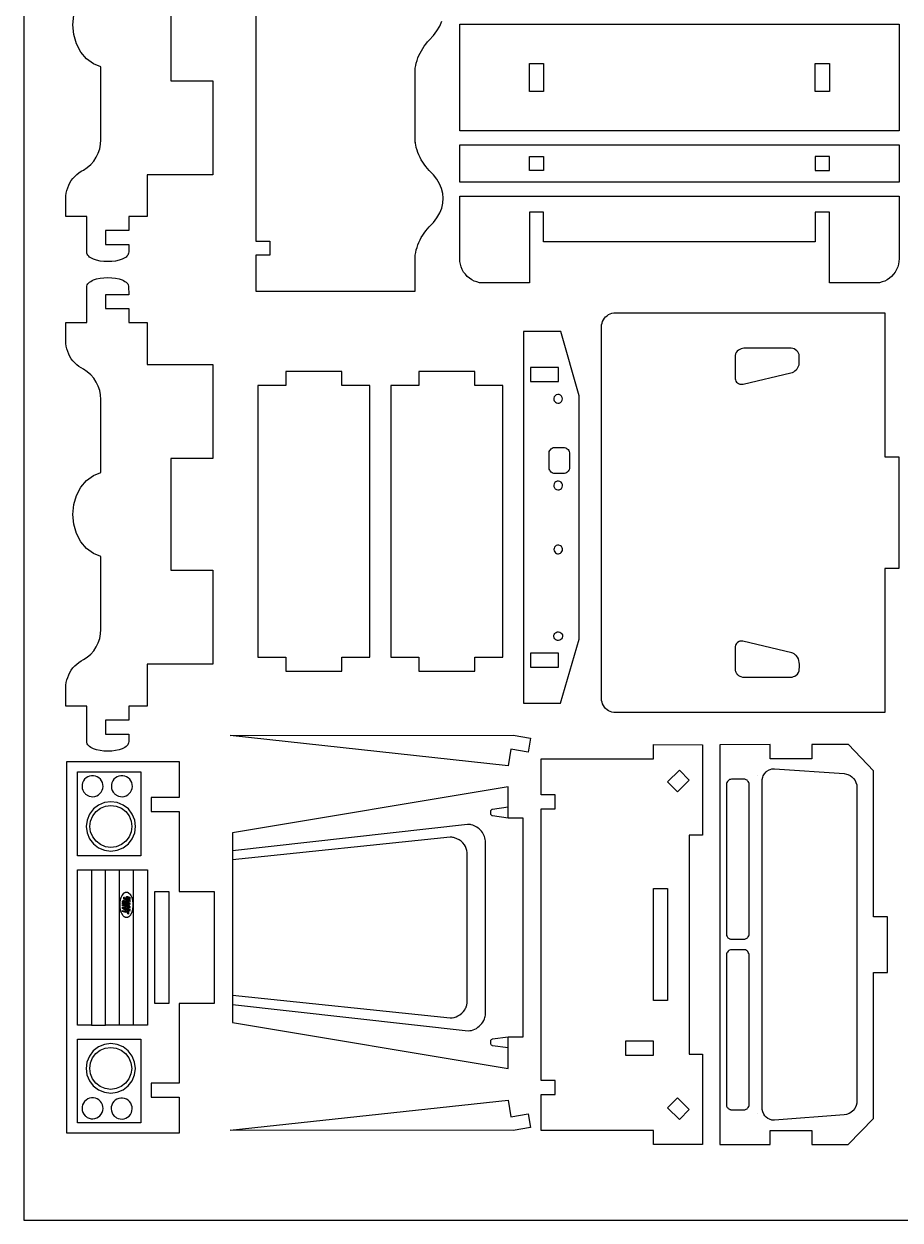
# Model space of a CAD drawing. Extents: x -203 to 247, y -262 to 222.
# Drawn here: x -203.5 to -15.3, y -261.5 to -4.6 of the extents above; entities that cross this region are included whole.
import ezdxf

# ---------------------------------------------------------------- set-up
doc = ezdxf.new("R2010")
doc.units = 0
doc.header["$MEASUREMENT"] = 0
doc.layers.get('0').update_dxf_attribs({"linetype": 'CONTINUOUS'})
doc.layers.add('ENGRAVING', color=1, linetype='CONTINUOUS')

msp = doc.modelspace()

# ---------------------------------------------------------------- linework, layer by layer
for points in [[(-203.5, -261.52), (247.22, -261.52), (247.22, 222.26), (-203.5, 222.26)], [(-109.88, -27.55), (-109.88, -4.62), (-15.5, -4.62), (-15.5, -27.55)], [(-94.89, -13.08), (-91.88, -13.08), (-91.88, -19.09), (-94.89, -19.09)], [(-30.49, -19.09), (-33.5, -19.09), (-33.5, -13.08), (-30.49, -13.08)], [(-109.88, -38.54), (-109.88, -30.56), (-15.5, -30.56), (-15.5, -38.54)], [(-94.89, -36.05), (-94.89, -33.05), (-91.88, -33.05), (-91.88, -36.05)], [(-33.5, -36.05), (-30.49, -36.05), (-30.49, -33.05), (-33.5, -33.05)], [(-108.68, -58.34), (-109.04, -57.86), (-109.34, -57.33), (-109.57, -56.78), (-109.74, -56.2), (-109.85, -55.61), (-109.88, -55.01), (-109.88, -41.55), (-15.5, -41.55), (-15.5, -55.01), (-15.53, -55.61), (-15.63, -56.2), (-15.8, -56.78), (-16.04, -57.33), (-16.34, -57.86), (-16.7, -58.34), (-17.11, -58.79), (-17.56, -59.18), (-18.06, -59.51), (-18.6, -59.79), (-19.16, -60), (-19.75, -60.15), (-30.49, -60.15), (-30.49, -45.02), (-33.5, -45.02), (-33.5, -51.38), (-91.88, -51.38), (-91.88, -45.02), (-94.89, -45.02), (-94.89, -60.15), (-105.63, -60.15), (-106.21, -60), (-106.78, -59.79), (-107.31, -59.51), (-107.81, -59.18), (-108.27, -58.79)], [(-189.59, -159.63), (-189.75, -159.43), (-189.88, -159.21), (-189.95, -158.97), (-189.98, -158.72), (-189.98, -151.12), (-194.47, -151.12), (-194.47, -146.63), (-194.4, -146.05), (-194.27, -145.49), (-194.1, -144.93), (-193.88, -144.39), (-193.62, -143.88), (-193.32, -143.38), (-192.97, -142.92), (-192.58, -142.48), (-192.16, -142.08), (-191.71, -141.72), (-191.23, -141.4), (-190.72, -141.13), (-189.9, -140.58), (-189.16, -139.94), (-188.51, -139.2), (-187.97, -138.38), (-187.53, -137.5), (-187.22, -136.57), (-187.03, -135.6), (-186.96, -134.62), (-186.96, -118.95), (-188.58, -118.33), (-190.04, -117.26), (-191.27, -115.8), (-192.2, -114.03), (-192.78, -112.04), (-192.97, -109.94), (-192.78, -107.83), (-192.2, -105.84), (-191.27, -104.07), (-190.04, -102.61), (-188.58, -101.54), (-186.96, -100.92), (-186.96, -85.25), (-187.03, -84.27), (-187.22, -83.31), (-187.53, -82.38), (-187.97, -81.49), (-188.51, -80.68), (-189.16, -79.94), (-189.9, -79.29), (-190.72, -78.75), (-191.23, -78.47), (-191.71, -78.14), (-192.16, -77.78), (-192.58, -77.38), (-192.97, -76.95), (-193.32, -76.48), (-193.62, -75.99), (-193.88, -75.47), (-194.1, -74.93), (-194.27, -74.38), (-194.4, -73.81), (-194.47, -73.23), (-194.47, -68.72), (-189.98, -68.72), (-189.98, -61.12), (-189.95, -60.87), (-189.88, -60.64), (-189.75, -60.42), (-189.59, -60.21), (-189.39, -60.03), (-189.15, -59.86), (-188.87, -59.7), (-188.57, -59.56), (-187.89, -59.34), (-187.13, -59.17), (-186.32, -59.08), (-185.48, -59.04), (-184.64, -59.08), (-183.83, -59.17), (-183.07, -59.34), (-182.39, -59.56), (-182.09, -59.7), (-181.81, -59.86), (-181.57, -60.03), (-181.37, -60.21), (-181.21, -60.42), (-181.09, -60.64), (-181.01, -60.87), (-180.98, -62.73), (-185.98, -62.73), (-185.98, -65.73), (-180.98, -65.73), (-180.98, -68.72), (-176.99, -68.72), (-176.99, -77.73), (-162.94, -77.72), (-162.94, -97.9), (-171.95, -97.9), (-171.95, -121.94), (-162.94, -121.94), (-162.94, -142.12), (-176.99, -142.12), (-176.99, -151.12), (-180.98, -151.12), (-180.98, -154.12), (-185.98, -154.12), (-185.98, -157.12), (-180.98, -157.12), (-180.98, -158.72), (-181.01, -158.97), (-181.09, -159.21), (-181.21, -159.43), (-181.37, -159.63), (-181.57, -159.82), (-181.81, -159.99), (-182.09, -160.14), (-182.39, -160.28), (-183.07, -160.51), (-183.83, -160.67), (-184.64, -160.77), (-185.48, -160.8), (-186.32, -160.77), (-187.13, -160.67), (-187.89, -160.51), (-188.57, -160.28), (-188.87, -160.14), (-189.15, -159.99), (-189.39, -159.82)], [(-78.55, -151.62), (-78.8, -151.33), (-79.02, -151), (-79.2, -150.65), (-79.32, -150.28), (-79.4, -149.89), (-79.43, -149.5), (-79.43, -69.62), (-79.4, -69.23), (-79.32, -68.84), (-79.2, -68.47), (-79.02, -68.12), (-78.8, -67.79), (-78.55, -67.5), (-78.25, -67.24), (-77.92, -67.02), (-77.57, -66.84), (-77.2, -66.72), (-76.81, -66.64), (-76.42, -66.62), (-18.6, -66.62), (-18.6, -97.54), (-15.59, -97.54), (-15.59, -121.58), (-18.6, -121.58), (-18.6, -152.51), (-76.42, -152.51), (-76.81, -152.48), (-77.2, -152.4), (-77.57, -152.28), (-77.92, -152.1), (-78.25, -151.88)], [(-96.18, -150.5), (-88.22, -150.5), (-84.25, -136.71), (-84.25, -84.47), (-88.14, -70.63), (-96.18, -70.63)], [(-153.23, -140.62), (-147.22, -140.62), (-147.22, -143.63), (-135.2, -143.63), (-135.2, -140.62), (-129.19, -140.62), (-129.19, -82.24), (-135.2, -82.24), (-135.2, -79.23), (-147.22, -79.23), (-147.22, -82.24), (-153.23, -82.24)], [(-124.67, -140.62), (-118.66, -140.62), (-118.66, -143.63), (-106.65, -143.63), (-106.65, -140.62), (-100.64, -140.62), (-100.64, -82.24), (-106.65, -82.24), (-106.65, -79.23), (-118.66, -79.23), (-118.66, -82.24), (-124.67, -82.24)], [(-94.68, -81.37), (-88.67, -81.37), (-88.67, -78.37), (-94.68, -78.37)], [(-94.68, -142.77), (-88.67, -142.77), (-88.67, -139.76), (-94.68, -139.76)], [(-159.18, -157.43), (-98.38, -157.38), (-94.68, -158.02), (-95.19, -160.98), (-98.89, -160.34), (-99.51, -163.93)], [(-92.37, -242.28), (-92.37, -234.54), (-89.37, -234.54), (-89.37, -231.54), (-92.37, -231.54), (-92.37, -173.15), (-89.37, -173.15), (-89.37, -170.15), (-92.37, -170.15), (-92.37, -162.41), (-68.24, -162.43), (-68.24, -159.39), (-57.74, -159.4), (-57.74, -178.85), (-60.57, -178.85), (-60.57, -225.84), (-57.74, -225.84), (-57.74, -245.29), (-68.24, -245.29), (-68.24, -242.28)], [(-43.23, -245.29), (-43.23, -242.28), (-34.22, -242.28), (-34.22, -245.29), (-26.44, -245.29), (-21.01, -239.73), (-21.01, -208.36), (-18, -208.36), (-18, -196.34), (-21.01, -196.34), (-21.01, -165.02), (-26.37, -159.39), (-34.22, -159.39), (-34.22, -162.42), (-43.23, -162.43), (-43.23, -159.39), (-54.02, -159.4), (-54.02, -245.29)], [(-194.26, -242.88), (-194.26, -163.03), (-170.13, -163.03), (-170.12, -170.74), (-176.14, -170.74), (-176.14, -173.75), (-170.13, -173.75), (-170.13, -190.92), (-162.63, -190.92), (-162.63, -214.96), (-170.13, -214.96), (-170.13, -232.14), (-176.14, -232.14), (-176.14, -235.14), (-170.13, -235.14), (-170.13, -242.88)], [(-63.13, -169.51), (-60.58, -167.01), (-62.69, -164.86), (-65.24, -167.37)], [(-44.08, -239.38), (-44.35, -239.09), (-44.56, -238.76), (-44.78, -238.28), (-44.89, -237.74), (-44.9, -237.46), (-44.89, -166.89), (-44.78, -166.35), (-44.68, -166.1), (-44.42, -165.64), (-44.08, -165.25), (-43.89, -165.08), (-43.44, -164.81), (-43.2, -164.7), (-42.81, -164.6), (-42.26, -164.55), (-27.33, -165.62), (-26.77, -165.71), (-26.51, -165.8), (-26.01, -166.04), (-25.67, -166.28), (-25.27, -166.66), (-24.95, -167.11), (-24.77, -167.49), (-24.6, -168.02), (-24.55, -168.44), (-24.56, -236.25), (-24.58, -236.39), (-24.72, -236.93), (-24.95, -237.43), (-25.02, -237.55), (-25.36, -237.98), (-25.46, -238.08), (-25.89, -238.43), (-26.25, -238.64), (-26.77, -238.84), (-27.33, -238.93), (-42.26, -240.08), (-42.81, -240.03), (-43.32, -239.87), (-43.67, -239.69)], [(-158.71, -219.06), (-99.51, -228.97), (-99.51, -224.53), (-99.51, -222.14), (-99.47, -222.14), (-96.28, -222.14), (-96.28, -175.16), (-99.47, -175.16), (-99.51, -175.16), (-99.51, -172.77), (-99.51, -168.44), (-158.71, -178.35), (-158.71, -182.17), (-158.71, -184.16), (-158.71, -213.23), (-158.71, -215.22)], [(-68.24, -214.36), (-68.24, -190.32), (-65.24, -190.32), (-65.24, -214.36)], [(-74.25, -226.07), (-68.24, -226.07), (-68.24, -223.06), (-74.25, -223.06)], [(-159.18, -242.23), (-99.51, -235.73), (-98.89, -239.32), (-95.19, -238.68), (-94.68, -241.64), (-98.38, -242.28)], [(-62.69, -239.91), (-65.24, -237.41), (-63.13, -235.27), (-60.58, -237.77)]]:
    msp.add_lwpolyline(points, close=True)
for points in [[(-171.95, 7.27), (-171.95, -16.77), (-162.94, -16.77), (-162.94, -36.95), (-176.99, -36.95), (-176.99, -45.95), (-180.98, -45.95), (-180.98, -48.95), (-185.98, -48.95), (-185.98, -51.95), (-180.98, -51.95), (-180.98, -53.55), (-181.01, -53.81), (-181.09, -54.04), (-181.21, -54.26), (-181.37, -54.46), (-181.57, -54.65), (-181.81, -54.82), (-182.09, -54.98), (-182.39, -55.11), (-183.07, -55.34), (-183.83, -55.5), (-184.64, -55.6), (-185.48, -55.63), (-186.32, -55.6), (-187.13, -55.5), (-187.89, -55.34), (-188.57, -55.11), (-188.87, -54.98), (-189.15, -54.82), (-189.39, -54.65), (-189.59, -54.46), (-189.75, -54.26), (-189.88, -54.04), (-189.95, -53.81), (-189.98, -53.55), (-189.98, -45.95), (-194.47, -45.95), (-194.47, -41.46), (-194.4, -40.89), (-194.27, -40.32), (-194.1, -39.76), (-193.88, -39.23), (-193.62, -38.71), (-193.32, -38.21), (-192.97, -37.75), (-192.58, -37.31), (-192.16, -36.91), (-191.71, -36.55), (-191.23, -36.23), (-190.72, -35.96), (-189.9, -35.41), (-189.16, -34.77), (-188.51, -34.03), (-187.97, -33.21), (-187.53, -32.33), (-187.22, -31.4), (-187.03, -30.43), (-186.96, -29.45), (-186.96, -13.78), (-188.58, -13.16), (-190.04, -12.09), (-191.27, -10.63), (-192.2, -8.86), (-192.78, -6.87), (-192.97, -4.77), (-192.78, -2.66)], [(-153.69, 7.16), (-153.69, -51.22), (-150.68, -51.22), (-150.68, -54.23), (-153.69, -54.23), (-153.7, -61.97), (-119.44, -61.97), (-119.44, -54.23), (-119.34, -53.66), (-119.21, -53.11), (-119.05, -52.56), (-118.86, -52.02), (-118.64, -51.49), (-118.4, -50.97), (-118.14, -50.46), (-117.84, -49.97), (-117.53, -49.49), (-117.19, -49.03), (-116.82, -48.59), (-116.44, -48.17), (-115.53, -47.2), (-114.77, -46.2), (-114.19, -45.17), (-113.76, -44.12), (-113.51, -43.06), (-113.43, -42), (-113.53, -40.96), (-113.78, -39.94), (-114.21, -38.92), (-114.79, -37.93), (-115.54, -36.97), (-116.44, -36.04), (-116.82, -35.62), (-117.19, -35.17), (-117.53, -34.71), (-117.84, -34.24), (-118.14, -33.74), (-118.4, -33.24), (-118.64, -32.72), (-118.86, -32.19), (-119.05, -31.65), (-119.21, -31.1), (-119.34, -30.54), (-119.44, -29.98), (-119.44, -14.08), (-119.34, -13.52), (-119.21, -12.96), (-119.04, -12.41), (-118.86, -11.87), (-118.64, -11.34), (-118.4, -10.82), (-118.13, -10.31), (-117.84, -9.82), (-117.52, -9.34), (-117.18, -8.88), (-116.82, -8.44), (-116.44, -8.02), (-115.53, -7.05), (-114.77, -6.05), (-114.18, -5.02), (-113.76, -3.97)], [(-119.41, -30.15), (-119.41, -29.98)], [(-45.97, -165.94), (-45.97, -165.95)], [(-99.47, -224.53), (-99.51, -224.53)], [(-45.97, -238.67), (-45.97, -238.69)]]:
    msp.add_lwpolyline(points)
at = {"layer": 'ENGRAVING'}
for points in [[(-50.25, -81.68, 0.122551), (-49.73, -81.94, 0.098658), (-49.01, -81.96), (-38.74, -79.53, 0.128882), (-37.63, -78.88, 0.131761), (-37, -77.8, 0.016891), (-36.97, -77.69, 0.023588), (-36.96, -77.62), (-36.94, -75.9, 0.190721), (-37.48, -74.76, 0.178591), (-38.7, -74.24), (-48.86, -74.24, 0.132514), (-50.01, -74.62, 0.229809), (-50.71, -75.81), (-50.71, -80.8, 0.099643), (-50.57, -81.28, 0.096321)], [(-89.1, -85.96, 0.782283), (-88.02, -84.52, 0.781894), (-89.65, -85.29, 0.122401), (-89.46, -85.69, 0.122157)], [(-89.1, -104.59, 0.722471), (-87.93, -103.25, 0.724254), (-89.66, -103.63, 0.159922), (-89.54, -104.2, 0.161123)], [(-89.1, -118.32, 0.264164), (-88.26, -118.26, 0.238303), (-87.8, -117.46, 0.196042), (-88.02, -116.85, 0.348672), (-89.18, -116.64, 0.28855), (-89.65, -117.48, 0.275246)], [(-49.97, -144.54, 0.07759), (-49.48, -144.78, 0.067175), (-48.86, -144.89), (-38.8, -144.89, 0.151852), (-37.65, -144.49, 0.22671), (-36.94, -143.14, 0.025228), (-36.95, -141.72, 0.180834), (-37.6, -140.27, 0.055659), (-38.08, -139.88, 0.06529), (-38.56, -139.65), (-49.1, -137.15, 0.131625), (-49.88, -137.25, 0.270936), (-50.71, -138.33), (-50.72, -143.23, 0.109806), (-50.49, -143.97, 0.110325)], [(-189.89, -170.27, 0.936602), (-187.39, -166.53, 0.936602), (-190.36, -169.91, 0.032737), (-190.13, -170.1, 0.032737)], [(-183.59, -170.27, 0.936602), (-181.09, -166.53, 0.936602), (-184.05, -169.91, 0.032737), (-183.83, -170.1, 0.032737)], [(-52.04, -201.03, 0.052818), (-51.83, -201.13, 0.062933), (-51.63, -201.17), (-48.67, -201.17, 0.185881), (-48.04, -200.84, 0.153894), (-47.7, -200.06), (-47.7, -167.92, 0.154124), (-48.04, -167.15, 0.18557), (-48.67, -166.82), (-51.52, -166.81, 0.187421), (-52.24, -167.13, 0.167362), (-52.61, -167.92), (-52.61, -200.06, 0.116623), (-52.44, -200.63, 0.123392)], [(-51.95, -237.72, 0.053981), (-51.82, -237.77, 0.042226), (-51.63, -237.81), (-48.67, -237.81, 0.185914), (-48.04, -237.48, 0.153921), (-47.7, -236.7), (-47.69, -204.69, 0.15257), (-48.03, -203.81, 0.198654), (-48.67, -203.46), (-51.52, -203.45, 0.187416), (-52.24, -203.77, 0.16731), (-52.61, -204.56), (-52.61, -236.7, 0.122736), (-52.41, -237.3, 0.124426)], [(-189.89, -239.46, 0.936602), (-187.39, -235.72, 0.936602), (-190.36, -239.11, 0.032737), (-190.13, -239.3, 0.032737)], [(-183.62, -239.52, 0.936602), (-181.12, -235.78, 0.936602), (-184.09, -239.16, 0.032737), (-183.87, -239.36, 0.032737)]]:
    msp.add_lwpolyline(points, format="xyb", close=True, dxfattribs=at)
for points in [[(-90.22, -100.84), (-90.47, -100.56), (-90.54, -100.45), (-90.64, -100.22), (-90.69, -99.96), (-90.7, -96.83), (-90.64, -96.44), (-90.54, -96.21), (-90.47, -96.1), (-90.22, -95.82), (-90.01, -95.68), (-89.78, -95.58), (-89.52, -95.52), (-87.62, -95.52), (-87.35, -95.54), (-87.11, -95.62), (-86.99, -95.68), (-86.78, -95.82), (-86.61, -96), (-86.46, -96.21), (-86.36, -96.44), (-86.31, -96.7), (-86.31, -99.9), (-86.33, -100.09), (-86.41, -100.34), (-86.46, -100.45), (-86.61, -100.66), (-86.78, -100.84), (-86.88, -100.92), (-87.11, -101.04), (-87.35, -101.11), (-87.62, -101.14), (-89.39, -101.14), (-89.65, -101.11), (-89.9, -101.04), (-90.01, -100.98)], [(-89.46, -136.68), (-89.59, -136.45), (-89.66, -136.18), (-89.65, -135.9), (-89.59, -135.72), (-89.46, -135.49), (-89.33, -135.36), (-89.18, -135.26), (-88.92, -135.17), (-88.64, -135.16), (-88.37, -135.22), (-88.14, -135.36), (-87.96, -135.56), (-87.84, -135.81), (-87.82, -135.9), (-87.81, -136.18), (-87.88, -136.45), (-88.02, -136.68), (-88.14, -136.8), (-88.37, -136.94), (-88.64, -137.01), (-88.92, -137), (-89.01, -136.97), (-89.26, -136.86)], [(-191.97, -183.26), (-191.97, -165.26), (-178.36, -165.26), (-178.36, -183.26)], [(-183.44, -182.08), (-182.16, -181.55), (-181.06, -180.71), (-180.22, -179.61), (-179.69, -178.33), (-179.51, -176.95), (-179.69, -175.58), (-180.22, -174.3), (-181.06, -173.2), (-182.16, -172.36), (-183.44, -171.83), (-184.81, -171.65), (-186.19, -171.83), (-187.47, -172.36), (-188.57, -173.2), (-189.41, -174.3), (-189.94, -175.58), (-190.12, -176.95), (-189.94, -178.33), (-189.41, -179.61), (-188.57, -180.71), (-187.47, -181.55), (-186.19, -182.08), (-184.81, -182.26)], [(-188.72, -179.21), (-189.17, -178.12), (-189.32, -176.95), (-189.17, -175.79), (-188.72, -174.7), (-188, -173.77), (-187.07, -173.05), (-185.98, -172.6), (-184.81, -172.45), (-183.65, -172.6), (-182.56, -173.05), (-181.63, -173.77), (-180.91, -174.7), (-180.46, -175.79), (-180.31, -176.95), (-180.46, -178.12), (-180.91, -179.21), (-181.63, -180.14), (-182.56, -180.86), (-183.65, -181.31), (-184.81, -181.46), (-185.98, -181.31), (-187.07, -180.86), (-188, -180.14)], [(-182.07, -196.27), (-182.19, -196.14), (-182.49, -195.64), (-182.54, -195.54), (-182.58, -195.44), (-182.62, -195.33), (-182.65, -195.22), (-182.69, -195.11), (-182.72, -194.99), (-182.74, -194.87), (-182.77, -194.74), (-182.79, -194.61), (-182.81, -194.48), (-182.82, -194.35), (-182.84, -194.22), (-182.85, -194.08), (-182.85, -193.94), (-182.85, -193.8), (-182.85, -193.66), (-182.85, -193.52), (-182.84, -193.38), (-182.82, -193.25), (-182.81, -193.12), (-182.79, -192.99), (-182.77, -192.86), (-182.74, -192.74), (-182.72, -192.61), (-182.69, -192.5), (-182.65, -192.38), (-182.62, -192.27), (-182.58, -192.16), (-182.54, -192.06), (-182.49, -191.96), (-182.45, -191.87), (-182.35, -191.69), (-182.01, -191.28), (-181.94, -191.23), (-181.88, -191.19), (-181.81, -191.15), (-181.75, -191.12), (-181.68, -191.1), (-181.61, -191.08), (-181.54, -191.07), (-181.47, -191.06), (-181.4, -191.07), (-181.32, -191.08), (-181.26, -191.1), (-181.19, -191.12), (-181.12, -191.15), (-181.05, -191.19), (-180.69, -191.53), (-180.64, -191.61), (-180.58, -191.69), (-180.53, -191.78), (-180.48, -191.87), (-180.44, -191.96), (-180.4, -192.06), (-180.35, -192.16), (-180.32, -192.27), (-180.28, -192.38), (-180.25, -192.5), (-180.22, -192.61), (-180.19, -192.74), (-180.08, -193.66), (-180.08, -193.8), (-180.08, -193.94), (-180.19, -194.87), (-180.22, -194.99), (-180.25, -195.11), (-180.28, -195.22), (-180.32, -195.33), (-180.35, -195.44), (-180.4, -195.54), (-180.44, -195.64), (-180.48, -195.74), (-180.53, -195.83), (-180.58, -195.91), (-180.64, -195.99), (-180.69, -196.07), (-180.99, -196.37), (-181.05, -196.41), (-181.12, -196.45), (-181.19, -196.48), (-181.26, -196.51), (-181.32, -196.52), (-181.4, -196.53), (-181.47, -196.54), (-181.54, -196.53), (-181.61, -196.52), (-181.68, -196.51), (-181.75, -196.48), (-181.81, -196.45), (-181.88, -196.41), (-181.94, -196.37), (-182.01, -196.32)], [(-181.9, -192.65), (-182.04, -192.61), (-182.04, -192.13), (-181.9, -192.18), (-181.69, -192.75), (-181.78, -192.7), (-181.9, -192.44)], [(-181.48, -192.42), (-181.48, -192.21), (-181.47, -192.15), (-181.46, -192.1), (-181.45, -192.05), (-181.43, -192.03), (-181.39, -192), (-181.34, -191.99), (-181.29, -191.99), (-181.24, -192), (-181.18, -192.03), (-181.13, -192.07), (-181.09, -192.12), (-181.06, -192.18), (-180.76, -192.13), (-180.76, -192.36), (-181.06, -192.37), (-180.76, -192.47), (-180.76, -192.67)], [(-181.48, -192.94), (-181.48, -192.56), (-181.31, -192.62), (-181.31, -192.8), (-181.21, -192.83), (-181.21, -192.67), (-181.04, -192.74), (-181.04, -192.89), (-180.93, -192.93), (-180.93, -192.75), (-180.76, -192.81), (-180.76, -193.19)], [(-181.33, -192.27), (-181.15, -192.33), (-181.15, -192.32), (-181.16, -192.28), (-181.18, -192.25), (-181.21, -192.22), (-181.24, -192.2), (-181.28, -192.19), (-181.31, -192.2), (-181.32, -192.22)], [(-175.39, -214.96), (-175.39, -190.92), (-172.38, -190.92), (-172.38, -214.96)], [(-182.3, -193.28), (-182.3, -193.11), (-182.29, -193.04), (-182.28, -192.98), (-182.26, -192.93), (-182.17, -192.87), (-182.1, -192.86), (-182.03, -192.86), (-181.94, -192.89), (-181.86, -192.92), (-181.78, -192.97), (-181.72, -193.02), (-181.66, -193.08), (-181.63, -193.13), (-181.6, -193.2), (-181.59, -193.27), (-181.58, -193.34), (-181.58, -193.53)], [(-182.3, -194), (-182.3, -193.8), (-182.05, -193.79), (-182, -193.79), (-181.93, -193.79), (-181.87, -193.79), (-181.95, -193.77), (-182.03, -193.75), (-182.3, -193.66), (-182.3, -193.47), (-181.58, -193.72), (-181.58, -193.92), (-181.84, -193.93), (-181.92, -193.93), (-181.99, -193.93), (-181.86, -193.96), (-181.76, -193.99), (-181.58, -194.05), (-181.58, -194.25)], [(-182.3, -194.55), (-182.3, -194.3), (-181.58, -194.39), (-181.58, -194.6), (-181.67, -194.58), (-181.67, -194.72), (-181.58, -194.77), (-181.58, -194.98)], [(-182.3, -195.2), (-182.3, -195), (-181.75, -195.19), (-181.75, -195.04), (-181.58, -195.1), (-181.58, -195.45)], [(-182.12, -193.14), (-181.75, -193.27), (-181.77, -193.22), (-181.8, -193.17), (-181.85, -193.13), (-181.93, -193.1), (-182.01, -193.08), (-182.07, -193.08), (-182.1, -193.1)], [(-182.07, -194.51), (-182.03, -194.53), (-182.02, -194.54), (-181.93, -194.58), (-181.82, -194.64), (-181.82, -194.55), (-181.9, -194.54), (-181.92, -194.54), (-182, -194.52), (-182.02, -194.51), (-182.06, -194.5)], [(-181.48, -193.66), (-181.48, -193.45), (-181.27, -193.48), (-181.01, -193.54), (-181.13, -193.48), (-181.24, -193.43), (-181.48, -193.3), (-181.48, -193.07), (-180.76, -193.53), (-180.76, -193.74)], [(-181.35, -194.27), (-181.41, -194.2), (-181.44, -194.15), (-181.46, -194.1), (-181.47, -194.05), (-181.48, -193.99), (-181.47, -193.93), (-181.45, -193.88), (-181.42, -193.85), (-181.38, -193.82), (-181.33, -193.8), (-181.26, -193.8), (-181.19, -193.81), (-181.11, -193.83), (-181.04, -193.87), (-181.03, -193.87), (-180.97, -193.9), (-180.91, -193.95), (-180.86, -194), (-180.81, -194.06), (-180.78, -194.12), (-180.76, -194.18), (-180.76, -194.24), (-180.76, -194.29), (-180.78, -194.34), (-180.8, -194.38), (-180.84, -194.41), (-180.89, -194.43), (-180.95, -194.44), (-181.03, -194.43), (-181.12, -194.41), (-181.21, -194.37), (-181.28, -194.32)], [(-181.48, -194.94), (-181.48, -194.73), (-181.47, -194.66), (-181.46, -194.61), (-181.45, -194.57), (-181.43, -194.54), (-181.39, -194.52), (-181.34, -194.5), (-181.29, -194.5), (-181.24, -194.52), (-181.18, -194.55), (-181.13, -194.59), (-181.09, -194.64), (-181.06, -194.7), (-180.76, -194.65), (-180.76, -194.87), (-181.06, -194.88), (-180.76, -194.98), (-180.76, -195.19)], [(-181.19, -195.72), (-181.39, -195.14), (-181.31, -195.2), (-181.19, -195.46), (-181.19, -195.24), (-181.04, -195.29), (-181.04, -195.77)], [(-181.33, -194.78), (-181.15, -194.85), (-181.15, -194.83), (-181.16, -194.8), (-181.18, -194.76), (-181.21, -194.74), (-181.24, -194.72), (-181.28, -194.71), (-181.31, -194.72), (-181.32, -194.74)], [(-181.31, -194.05), (-181.29, -194.09), (-181.25, -194.13), (-181.2, -194.16), (-181.12, -194.2), (-181.04, -194.22), (-180.98, -194.22), (-180.94, -194.21), (-180.93, -194.19), (-180.94, -194.15), (-180.98, -194.11), (-181.03, -194.08), (-181.11, -194.05), (-181.2, -194.02), (-181.26, -194.01), (-181.29, -194.02)], [(-192.01, -240.63), (-192.01, -222.62), (-178.39, -222.62), (-178.39, -240.63)], [(-187.5, -233.53), (-186.22, -234.06), (-184.85, -234.24), (-183.48, -234.06), (-182.2, -233.53), (-181.1, -232.68), (-180.25, -231.58), (-179.72, -230.3), (-179.54, -228.93), (-179.72, -227.56), (-180.25, -226.28), (-181.1, -225.18), (-182.2, -224.33), (-183.48, -223.8), (-184.85, -223.62), (-186.22, -223.8), (-187.5, -224.33), (-188.6, -225.18), (-189.44, -226.28), (-189.97, -227.56), (-190.16, -228.93), (-189.97, -230.3), (-189.44, -231.58), (-188.6, -232.68)], [(-188.75, -231.18), (-189.2, -230.1), (-189.36, -228.93), (-189.2, -227.76), (-188.75, -226.68), (-188.04, -225.74), (-187.1, -225.03), (-186.02, -224.58), (-184.85, -224.42), (-183.68, -224.58), (-182.6, -225.03), (-181.66, -225.74), (-180.95, -226.68), (-180.5, -227.76), (-180.34, -228.93), (-180.5, -230.1), (-180.95, -231.18), (-181.66, -232.12), (-182.6, -232.83), (-183.68, -233.28), (-184.85, -233.44), (-186.02, -233.28), (-187.1, -232.83), (-188.04, -232.12)]]:
    msp.add_lwpolyline(points, close=True, dxfattribs=at)
for points in [[(-99.51, -175.16), (-102.81, -174.7, -0.118717), (-103.07, -174.57, -0.169859), (-103.17, -174.4), (-103.17, -173.53, -0.155969), (-103.07, -173.36, -0.109585), (-102.81, -173.23), (-99.51, -172.77)], [(-158.71, -215.22), (-108.07, -220.84, 0.122317), (-106.64, -220.52, 0.181865), (-104.58, -218.28, 0.038065), (-104.41, -217.76, 0.043278), (-104.34, -217.28), (-104.33, -180.4, 0.164253), (-105.22, -177.98, 0.163014), (-107.41, -176.59, 0.044111), (-107.78, -176.53, 0.036665), (-108.23, -176.53), (-158.71, -182.17)], [(-158.71, -213.23), (-111.94, -218.08, 0.133814), (-110.26, -217.67, 0.115915), (-108.79, -216.33, 0.063384), (-108.47, -215.7, 0.060248), (-108.3, -214.98), (-108.29, -182.57, 0.145707), (-108.89, -180.9, 0.125068), (-110.49, -179.6, 0.055339), (-111.22, -179.35, 0.059781), (-111.94, -179.28), (-158.71, -184.16)], [(-99.51, -224.53), (-102.81, -224.07, -0.109901), (-103.06, -223.94, -0.155839), (-103.17, -223.76), (-103.17, -222.9, -0.155971), (-103.07, -222.73, -0.109584), (-102.81, -222.59), (-99.51, -222.14)]]:
    msp.add_lwpolyline(points, format="xyb", dxfattribs=at)
for points in [[(-188.97, -219.62), (-191.97, -219.62), (-191.97, -186.27), (-188.97, -186.27), (-188.97, -219.62), (-185.96, -219.62)], [(-188.97, -186.27), (-185.96, -186.27)], [(-182.96, -219.62), (-185.96, -219.62), (-185.96, -186.27), (-182.96, -186.27), (-179.95, -186.27), (-176.95, -186.27), (-176.95, -219.62), (-179.95, -219.62), (-182.96, -219.62), (-182.96, -186.27)], [(-179.95, -219.62), (-179.95, -186.27)], [(-182.07, -194.51), (-182.1, -194.5), (-182.12, -194.49)]]:
    msp.add_lwpolyline(points, dxfattribs=at)

doc.saveas('drawing.dxf')
